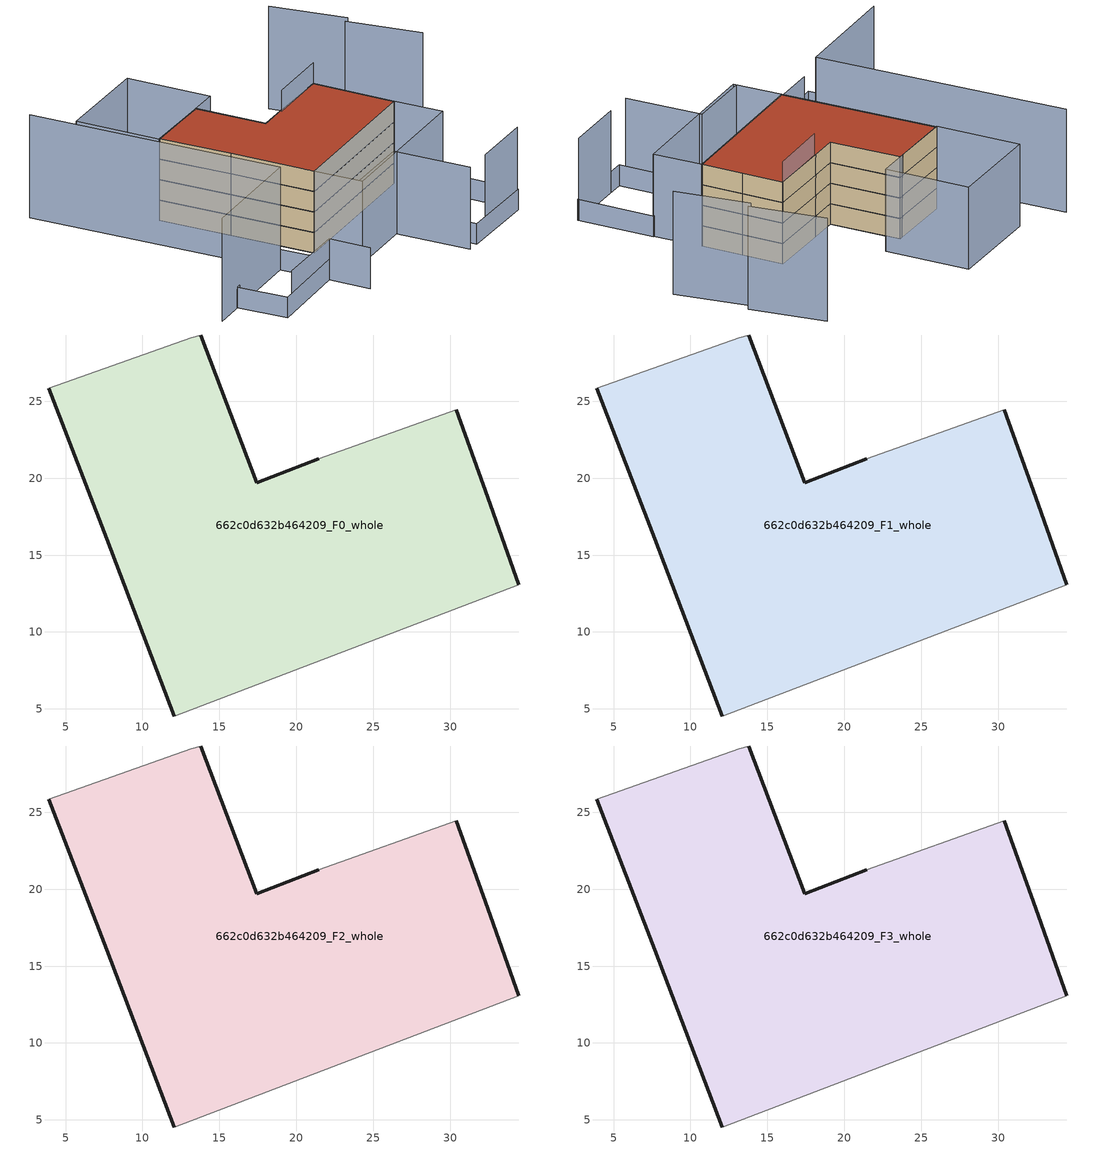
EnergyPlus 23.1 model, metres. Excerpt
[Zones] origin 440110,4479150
662c0d632b464209_F0_whole
 floor ground (EU_floor_Construction): 34.48,13.07 32.45,18.75 30.42,24.44 21.47,21.26 17.43,19.69 13.79,29.31 13.17,29.12 3.9,25.86 7.66,16.05 12.08,4.54 z0
 wall outside (EU_wall_Construction): 12.08,4.54 7.66,16.05 3.9,25.86 / 13.79,29.31 17.43,19.69 21.47,21.26 / 30.42,24.44 32.45,18.75 34.48,13.07 z0:3
 wall adiabatic (EU_wall_Construction): 34.48,13.07 12.08,4.54 / 3.9,25.86 13.17,29.12 13.79,29.31 / 21.47,21.26 30.42,24.44 z0:3
662c0d632b464209_F1_whole
 floor to 662c0d632b464209_F0_whole (EU_floor_Construction): 34.48,13.07 32.44,18.75 30.42,24.44 21.47,21.26 17.43,19.69 13.79,29.31 13.17,29.12 3.9,25.86 7.66,16.05 12.07,4.54 z3
 wall outside (EU_wall_Construction): 12.08,4.54 7.66,16.05 3.9,25.86 / 13.79,29.31 17.43,19.69 21.47,21.26 / 30.42,24.44 32.45,18.75 34.48,13.07 z3:6
 wall adiabatic (EU_wall_Construction): 34.48,13.07 12.08,4.54 / 3.9,25.86 13.17,29.12 13.79,29.31 / 21.47,21.26 30.42,24.44 z3:6
662c0d632b464209_F2_whole
 floor to 662c0d632b464209_F1_whole (EU_floor_Construction): 34.48,13.07 32.44,18.75 30.42,24.44 21.47,21.26 17.43,19.69 13.79,29.31 13.17,29.12 3.9,25.86 7.66,16.05 12.07,4.54 z6
 wall outside (EU_wall_Construction): 12.08,4.54 7.66,16.05 3.9,25.86 / 13.79,29.31 17.43,19.69 21.47,21.26 / 30.42,24.44 32.45,18.75 34.48,13.07 z6:9
 wall adiabatic (EU_wall_Construction): 34.48,13.07 12.08,4.54 / 3.9,25.86 13.17,29.12 13.79,29.31 / 21.47,21.26 30.42,24.44 z6:9
662c0d632b464209_F3_whole
 floor to 662c0d632b464209_F2_whole (EU_floor_Construction): 34.48,13.07 32.44,18.75 30.42,24.44 21.47,21.26 17.43,19.69 13.79,29.31 13.17,29.12 3.9,25.86 7.66,16.05 12.07,4.54 z9
 wall outside (EU_wall_Construction): 12.08,4.54 7.66,16.05 3.9,25.86 / 13.79,29.31 17.43,19.69 21.47,21.26 / 30.42,24.44 32.45,18.75 34.48,13.07 z9:12
 wall adiabatic (EU_wall_Construction): 34.48,13.07 12.08,4.54 / 3.9,25.86 13.17,29.12 13.79,29.31 / 21.47,21.26 30.42,24.44 z9:12
 roof outside (EU_roof_Construction): 30.42,24.44 32.45,18.75 34.48,13.07 12.08,4.54 7.66,16.05 3.9,25.86 13.17,29.12 13.79,29.31 17.43,19.69 21.47,21.26 z12
shading: 32.02,-7.22 40.88,-3.87 / 14.51,-1.64 23.95,1.89 / 23.95,1.89 27.91,-8.7 / 12.08,4.54 34.48,13.07 / 34.48,13.07 37.02,6.4 / 37.02,6.4 14.62,-2.13 / 14.62,-2.13 12.08,4.54 / -0.48,37.23 13.5,42.35 / 13.5,42.35 17.73,30.79 / 17.73,30.79 3.75,25.67 / 3.75,25.67 -0.48,37.23 z0:12; -2.44,-6.67 7.88,-2.82 / 7.88,-2.82 9.99,-8.48 z0:6; 7.95,-2.79 -4.13,-7.68 / -4.13,-7.68 -6.88,-0.89 / -6.88,-0.89 5.19,4 / 5.19,4 7.95,-2.79 / 29.67,-8.07 25.85,2.61 / 25.85,2.61 37.13,6.63 / 37.13,6.63 40.94,-4.04 / 40.94,-4.04 29.67,-8.07 z0:3; -7.97,38.21 5.27,3.81 / 5.27,3.81 -11.08,-2.49 / 47.29,21.25 42.24,30.94 / 30.42,24.44 21.56,21.02 / 43.18,31.4 38.05,41.23 z0:15
[Building]
EU S2 Campaign: North Axis=0; Terrain=City; Solar Distribution=FullExterior
[Site:Location]
Madrid: Latitude=40.5; Longitude=-3.5; Time Zone=1; Elevation=609
[SizingPeriod:WeatherFileDays]
AnnualSizingPeriod: Begin Month=1; Begin Day of Month=1; End Month=12; End Day of Month=31; Day of Week for Start Day=Monday; Use Weather File Daylight Saving Period=No; Use Weather File Rain and Snow Indicators=No
[MATERIAL]
EU_InternalMass_Material: Roughness=MediumRough; Thickness=0.1; Conductivity=1; Density=1800; Specific Heat=900; Thermal Absorptance=0.9; Solar Absorptance=0.7; Visible Absorptance=0.7
[MATERIAL:NOMASS] Roughness=MediumRough; Thermal Absorptance=0.9; Solar Absorptance=0.7; Visible Absorptance=0.7
Name | Thermal Resistance
EU_wall_NoMass | 1.60022
EU_roof_NoMass | 1.57597
EU_floor_NoMass | 0.470652
[CONSTRUCTION]
EU_wall_Construction: EU_wall_NoMass
EU_roof_Construction: EU_roof_NoMass
EU_floor_Construction: EU_floor_NoMass
EU_InternalMass_Construction: EU_InternalMass_Material
[ZONE] Type=1; Multiplier=1; Ceiling Height=autocalculate; Volume=1211.49; Floor Area=autocalculate; Part of Total Floor Area=Yes
662c0d632b464209_F0_whole; 662c0d632b464209_F1_whole; 662c0d632b464209_F2_whole; 662c0d632b464209_F3_whole
[INTERNALMASS] Construction=EU_InternalMass_Construction; Surface Area=403.832
Name | Zone or ZoneList
662c0d632b464209_F0_whole_EU_InternalMass | 662c0d632b464209_F0_whole
662c0d632b464209_F1_whole_EU_InternalMass | 662c0d632b464209_F1_whole
662c0d632b464209_F2_whole_EU_InternalMass | 662c0d632b464209_F2_whole
662c0d632b464209_F3_whole_EU_InternalMass | 662c0d632b464209_F3_whole
[OTHEREQUIPMENT] Fuel Type=Electricity; Design Level Calculation Method=Watts/Area; Power per Zone Floor Area=1; Fraction Latent=0; Fraction Radiant=0; Fraction Lost=0; Carbon Dioxide Generation Rate=0; EndUse Subcategory=EU_Step8_InternalGains
Name | Zone or ZoneList or Space or SpaceList | Schedule
EU_Step8_InternalGain_662c0d632b464209_F0_whole_f000 | 662c0d632b464209_F0_whole | EU_Step8_GainSchedule_662c0d632b464209_F0_whole_f000
EU_Step8_InternalGain_662c0d632b464209_F1_whole_f000 | 662c0d632b464209_F1_whole | EU_Step8_GainSchedule_662c0d632b464209_F1_whole_f000
EU_Step8_InternalGain_662c0d632b464209_F2_whole_f000 | 662c0d632b464209_F2_whole | EU_Step8_GainSchedule_662c0d632b464209_F2_whole_f000
EU_Step8_InternalGain_662c0d632b464209_F3_whole_f000 | 662c0d632b464209_F3_whole | EU_Step8_GainSchedule_662c0d632b464209_F3_whole_f000
[ZONEVENTILATION:DESIGNFLOWRATE] Schedule=EU_AlwaysOn; Design Flow Rate Calculation Method=AirChanges/Hour; Air Changes per Hour=0.480704; Ventilation Type=Natural; Fan Pressure Rise=0; Fan Total Efficiency=1; Constant Term Coefficient=1; Temperature Term Coefficient=0; Velocity Term Coefficient=0; Velocity Squared Term Coefficient=0; Minimum Indoor Temperature=-100; Maximum Indoor Temperature=100; Delta Temperature=-100; Minimum Outdoor Temperature=-100; Maximum Outdoor Temperature=100; Maximum Wind Speed=40
Name | Zone or ZoneList or Space or SpaceList
EU_ConstantAir_662c0d632b464209_F0_whole | 662c0d632b464209_F0_whole
EU_ConstantAir_662c0d632b464209_F1_whole | 662c0d632b464209_F1_whole
EU_ConstantAir_662c0d632b464209_F2_whole | 662c0d632b464209_F2_whole
EU_ConstantAir_662c0d632b464209_F3_whole | 662c0d632b464209_F3_whole
[HVACTEMPLATE:THERMOSTAT] Constant Heating Setpoint=20; Constant Cooling Setpoint=50
EU_HeatOnly_662c0d632b464209_F0_whole; EU_HeatOnly_662c0d632b464209_F1_whole; EU_HeatOnly_662c0d632b464209_F2_whole; EU_HeatOnly_662c0d632b464209_F3_whole
[HVACTEMPLATE:ZONE:IDEALLOADSAIRSYSTEM] System Availability Schedule=EU_AlwaysOn; Maximum Heating Supply Air Temperature=50; Minimum Cooling Supply Air Temperature=13; Maximum Heating Supply Air Humidity Ratio=0.0156; Minimum Cooling Supply Air Humidity Ratio=0.0077; Heating Limit=NoLimit; Cooling Limit=NoLimit; Heating Availability Schedule=EU_AlwaysOn; Cooling Availability Schedule=EU_CoolingOff; Dehumidification Control Type=ConstantSensibleHeatRatio; Cooling Sensible Heat Ratio=0.7; Dehumidification Setpoint=60; Humidification Control Type=None; Humidification Setpoint=30; Outdoor Air Method=None; Outdoor Air Flow Rate per Person=0.00944; Outdoor Air Flow Rate per Zone Floor Area=0; Outdoor Air Flow Rate per Zone=0; Demand Controlled Ventilation Type=None; Outdoor Air Economizer Type=NoEconomizer; Heat Recovery Type=None; Sensible Heat Recovery Effectiveness=0.7; Latent Heat Recovery Effectiveness=0.65
Name | Template Thermostat
662c0d632b464209_F0_whole | EU_HeatOnly_662c0d632b464209_F0_whole
662c0d632b464209_F1_whole | EU_HeatOnly_662c0d632b464209_F1_whole
662c0d632b464209_F2_whole | EU_HeatOnly_662c0d632b464209_F2_whole
662c0d632b464209_F3_whole | EU_HeatOnly_662c0d632b464209_F3_whole
[SIZING:ZONE] Zone Cooling Design Supply Air Temperature Input Method=SupplyAirTemperature; Zone Cooling Design Supply Air Temperature=13; Zone Heating Design Supply Air Temperature Input Method=SupplyAirTemperature; Zone Heating Design Supply Air Temperature=50; Zone Cooling Design Supply Air Humidity Ratio=0.008; Zone Heating Design Supply Air Humidity Ratio=0.008; Cooling Design Air Flow Method=DesignDay; Cooling Design Air Flow Rate=0; Cooling Minimum Air Flow per Zone Floor Area=0.000762; Cooling Minimum Air Flow=0; Cooling Minimum Air Flow Fraction=0.2; Heating Design Air Flow Method=DesignDay; Heating Design Air Flow Rate=0; Heating Maximum Air Flow per Zone Floor Area=0.002032; Heating Maximum Air Flow=0.141576; Heating Maximum Air Flow Fraction=0.3; Account for Dedicated Outdoor Air System=No; Dedicated Outdoor Air System Control Strategy=NeutralSupplyAir; Dedicated Outdoor Air Low Setpoint Temperature for Design=autosize; Dedicated Outdoor Air High Setpoint Temperature for Design=autosize; Zone Load Sizing Method=Sensible Load Only No Latent Load; Zone Latent Cooling Design Supply Air Humidity Ratio Input Method=HumidityRatioDifference; Zone Cooling Design Supply Air Humidity Ratio Difference=0.005; Zone Latent Heating Design Supply Air Humidity Ratio Input Method=HumidityRatioDifference; Zone Humidification Design Supply Air Humidity Ratio Difference=0.005
662c0d632b464209_F0_whole; 662c0d632b464209_F1_whole; 662c0d632b464209_F2_whole; 662c0d632b464209_F3_whole
[SCHEDULE:CONSTANT]
Name | Hourly Value
EU_AlwaysOn | 1
EU_CoolingOff | 0
[SCHEDULE:FILE] Column Number=1; Rows to Skip at Top=0; Number of Hours of Data=8760; Column Separator=Comma; Interpolate to Timestep=No; Minutes per Item=60; Adjust Schedule for Daylight Savings=Yes
Name | File
EU_Step8_GainSchedule_662c0d632b464209_F0_whole_f000 | ../../schedules/662c0d632b464209/662c0d632b464209_F0_whole_f000_gain.csv
EU_Step8_GainSchedule_662c0d632b464209_F1_whole_f000 | ../../schedules/662c0d632b464209/662c0d632b464209_F1_whole_f000_gain.csv
EU_Step8_GainSchedule_662c0d632b464209_F2_whole_f000 | ../../schedules/662c0d632b464209/662c0d632b464209_F2_whole_f000_gain.csv
EU_Step8_GainSchedule_662c0d632b464209_F3_whole_f000 | ../../schedules/662c0d632b464209/662c0d632b464209_F3_whole_f000_gain.csv
